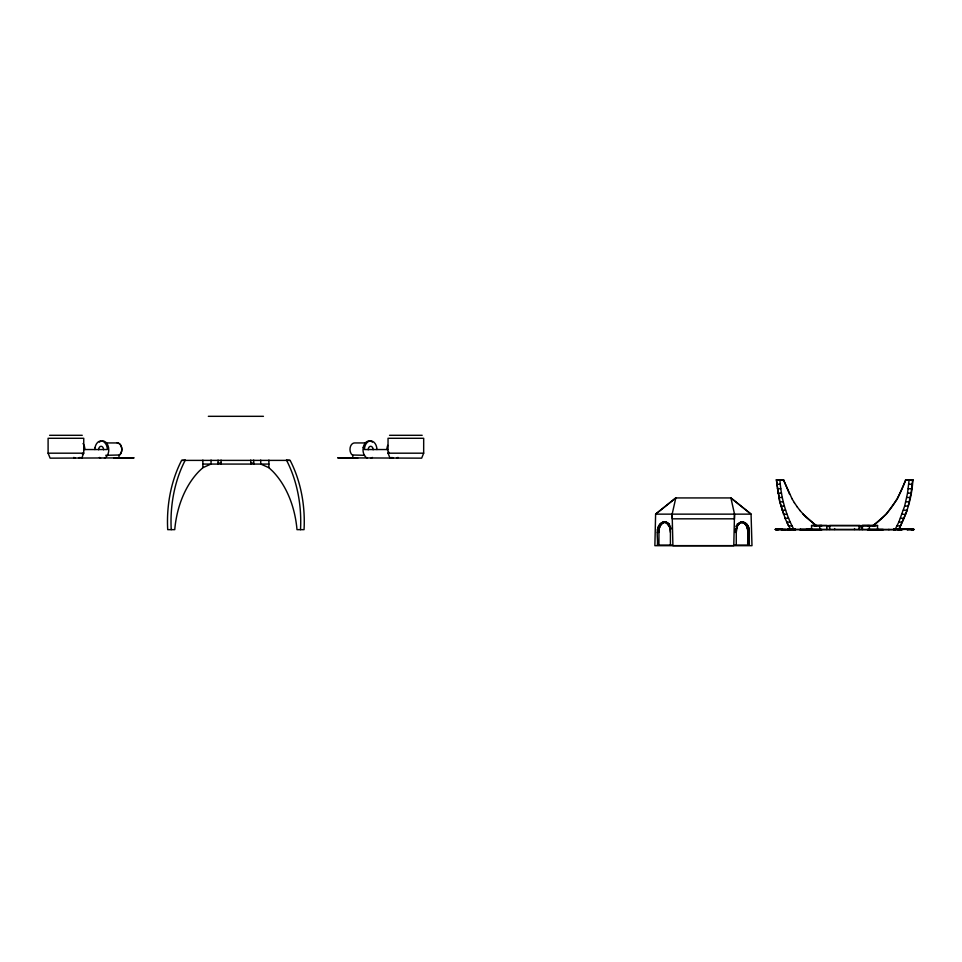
<?xml version="1.0" encoding="UTF-8"?>
<svg xmlns="http://www.w3.org/2000/svg" width="962" height="962" viewBox="0 0 962 962"><rect width="100%" height="100%" fill="white"/><g stroke="black" fill="none" stroke-linecap="round" stroke-linejoin="round"><path stroke-width="1.44" d="M670.418 545.093L670.418 531.313C670.598 527.224 668.001 521.897 663.287 522.186C653.968 525.228 658.417 538.227 657.359 545.093L671.873 545.093M658.946 545.093L658.934 531.313C658.766 527.248 661.303 521.909 665.993 522.186L669.853 527.501L670.406 532.347M736.158 526.815L740.692 522.186C745.382 521.909 747.919 527.248 747.751 531.313L747.751 545.093C747.089 538.684 751.154 522.426 740.175 522.27C745.694 520.719 749.687 526.346 749.326 531.313L749.326 545.093L734.812 545.093M859.391 525.529L859.391 529.509L859.379 525.517L829.713 525.517L829.725 529.509M668.133 522.991L666.51 522.27C661.159 521.428 658.429 527.897 658.946 532.347L657.359 532.347M739.032 522.715L739.008 523.833L737.529 523.833L736.279 532.347L734.824 532.347M734.523 514.129L733.778 545.682L672.907 545.682L672.161 514.141L675.805 497.931L730.892 497.931L751.069 514.129L751.983 545.682L654.869 545.682L655.615 514.129L675.805 497.931L655.615 514.141L751.069 514.141L730.892 497.931L734.523 514.129L734.403 518.819L672.282 518.831L672.161 514.141M745.033 523.833L745.069 522.715M895.093 529.172L893.686 529.473L895.249 529.172L898.809 522.113L904.653 506.06L907.551 493.133L909.126 479.773M904.653 506.06L908.188 506.06L911.086 493.145L912.661 479.773L905.615 479.773C899.446 497.679 888.876 514.754 872.991 525.541M897.486 498.605L905.831 480.002L912.878 480.002C911.94 497.27 906.793 514.49 898.628 529.485L867.387 529.641M94.865 449.543L95.07 447.486M363.215 447.486L363.011 449.771A8.85 6.265 -90 0 0 366.149 457.443L367.364 458.152M386.916 449.543L387.121 447.486A8.85 6.265 -90 0 1 387.746 445.346M669.155 523.833L664.489 522.186L661.122 522.991M736.267 545.093L736.267 531.313C736.086 527.224 738.684 521.897 743.398 522.186L743.53 522.715M747.775 530.507L749.35 530.507L747.402 528.162L748.977 528.162L746.608 526.034L747.005 524.266L745.454 524.266L745.55 522.991L744.011 522.991L743.915 522.27L740.524 522.715M663.287 522.186L661.615 522.715L661.652 523.833L660.088 523.833L660.401 525.468L657.912 527.501L659.487 527.501L657.407 529.797L658.982 529.797M907.13 510.425L898.809 529.653L867.255 529.509M81.734 458.152L83.73 453.186L83.754 438.287L48.1 438.287L48.1 453.186L50.12 458.152L134.091 457.852L114.081 458.152M390.043 458.152L388.035 453.186L388.035 438.287L423.689 438.287L423.665 453.186L421.669 458.152L337.698 457.852L357.72 458.152M82.359 454.196L82.816 453.186M896.849 499.651L886.387 514.081L873.111 525.649L875.408 525.649M735.521 529.028L736.82 527.501M210.955 464.069L202.862 467.688L199.026 471.296A84.896 60.029 -90 0 0 174.747 529.653L167.713 529.653A103.535 73.208 90 0 1 181.602 460.389L185.293 460.089M78.908 458.152L79.978 457.443L78.836 458.152M104.425 458.152L105.652 457.443A8.85 6.265 -90 0 0 108.778 449.771L108.562 447.486A8.85 6.265 90 0 0 102.513 440.921M105.736 455.303L119.528 455.002A6.457 4.569 -90 0 0 121.657 447.739A6.457 4.569 -90 0 0 117.244 442.941L105.459 442.941M371.176 458.152L372.402 457.443M396.765 458.152L398.064 457.443L396.717 458.152M782.238 529.16L775.336 529.473L811.687 529.641M775.336 529.473L778.126 529.16M913.611 529.377L911.11 529.689L913.611 529.677M893.686 529.172L913.9 529.365M893.686 529.473L903.414 529.353M793.951 529.184L795.346 529.473L775.54 529.677M895.285 529.665L893.89 529.665L894.792 529.677M911.748 529.473L906.998 529.689L913.708 529.172L898.628 529.184M785.232 518.458L779.725 501.827L776.358 479.773L783.405 479.773L791.954 498.605M776.827 482.996L776.574 480.002L783.621 480.002L789.586 494.215M905.831 480.002L912.878 480.002M776.731 484.271L780.254 484.259C781.865 499.903 786.182 515.379 793.794 529.184M777.26 488.732L780.783 488.72M777.933 493.145L781.457 493.145M778.751 497.522L782.286 497.51M779.725 501.827L783.26 501.827M780.843 506.072L784.367 506.06M782.106 510.221L785.629 510.221M783.501 514.297L787.036 514.285M788.563 518.253L785.04 518.265L788.696 526.046M790.235 522.113L786.712 522.125L790.608 529.365M795.346 529.172L787.048 529.449L811.543 529.509L811.543 525.529L821.873 525.529M813.972 525.661L816.257 525.649L806.144 517.364L799.843 510.389M867.387 525.661L877.548 525.529L877.548 529.509M788.503 525.865L792.039 525.865M821.957 529.641L799.879 529.545L821.873 529.509M208.345 416.318L263.444 416.318M49.603 435.305L82.251 435.305M389.55 435.305L422.186 435.305M366.33 442.941L354.545 442.941A6.457 4.569 -90 0 0 350.144 447.739A6.457 4.569 -90 0 0 352.272 455.002L364.562 455.303M83.61 449.543L107.347 449.543L107.155 447.486A8.85 6.265 90 0 0 101.106 440.921A8.85 6.265 90 0 0 95.058 447.486M387.662 449.543L364.43 449.543L364.622 447.486A8.85 6.265 -90 0 1 370.683 440.921A8.85 6.265 -90 0 1 376.731 447.486L376.924 449.543M48.1 453.186L83.73 453.186M388.035 453.186L423.689 453.186M218.073 463.071L221.056 463.071M250.733 463.071L253.703 463.071M202.862 464.069L268.891 464.069M662.77 522.27L666.51 522.27M740.043 522.991L737.108 524.266M668.097 524.266L669.576 524.266M658.826 525.468L660.401 525.468M814.309 525.577L874.927 525.613M669.263 526.034L670.73 526.034M735.954 526.034L737.421 526.034M746.608 526.034L748.171 526.034M826.731 526.515L829.725 526.527M670.069 528.162L671.512 528.162M775.336 529.172L785.822 529.485M898.628 529.485L908.152 529.353M790.608 529.665L781.264 529.665M799.867 529.545L800.865 529.545L799.915 529.593M883.272 529.545L805.915 529.533L883.32 529.605M888.311 529.533L889.309 529.545M898.809 529.353L907.972 529.184M734.86 529.797L736.315 529.797M734.788 530.507L736.243 530.507M734.812 531.313L736.267 531.313M747.751 531.313L749.326 531.313M905.615 479.773L912.661 479.773M776.358 479.773L783.405 479.773M776.574 480.002L783.621 480.002M908.753 484.259L912.289 484.259M908.236 488.72L911.76 488.72M907.551 493.133L911.086 493.145M906.733 497.51L910.268 497.51M905.759 501.815L909.294 501.827M903.39 510.221L906.925 510.221M901.995 514.285L905.531 514.285M900.468 518.253L904.003 518.253M898.809 522.113L902.344 522.125M877.548 525.529L862.373 525.529L862.361 529.497L862.373 525.529L869.383 525.517L869.395 529.497M811.543 525.529L821.957 525.661M897.005 525.853L900.54 525.865M895.249 529.172L898.785 529.184M899.254 529.389L902.188 529.689L897.786 529.689M913.9 529.665L906.769 529.148M913.708 529.473L910.894 529.16M775.54 529.377L778.342 529.689M794.143 529.665L795.55 529.677L787.277 529.389M795.346 529.473L794.444 529.16M260.786 464.069L268.891 467.688L272.715 471.296A84.896 60.029 90 0 1 296.993 529.653L304.04 529.653A103.535 73.208 90 0 0 290.139 460.389L286.448 460.089M99.387 457.443L100.613 458.152M816.125 525.541L802.849 513.924M669.853 527.501L671.163 529.028M796.993 506.613L800.023 510.557M794.287 502.621L797.173 506.794M791.75 498.412L794.48 502.801M783.705 514.49L779.942 502.044M779.617 500.601L776.947 484.487M388.78 452.068L388.913 453.186M84.872 449.543L84.668 447.486A8.85 6.265 -90 0 0 83.045 443.518M779.881 479.773L780.254 484.259M854.533 528.559L854.533 529.545M834.655 528.559L834.655 529.545M826.743 529.509L826.731 525.517L819.732 525.517L819.732 529.497M352.801 455.303L352.789 458.152M289.983 460.389L181.758 460.389M268.891 460.089L268.891 467.688M260.714 460.089L260.714 464.069M253.703 460.089L253.703 464.069M250.721 460.089L250.721 464.069M221.056 460.089L221.056 464.069M218.073 460.089L218.073 464.069M211.051 460.089L211.051 464.069M202.862 460.089L202.862 467.688M118.999 455.303L118.999 458.152M117.232 442.941A6.457 4.569 -90 0 1 121.645 447.739A6.457 4.569 -90 0 1 119.516 455.002M98.653 449.783A3.475 2.465 -90 0 1 101.106 446.296A3.475 2.465 -90 0 1 103.571 449.771M99.387 442.111A8.85 6.265 90 0 1 100.89 441.221M370.899 441.221A8.85 6.265 -90 0 1 372.402 442.111M363.227 447.486A8.85 6.265 -90 0 1 369.276 440.921M368.218 449.783A3.475 2.465 -90 0 1 370.671 446.296A3.475 2.465 -90 0 1 373.136 449.771M171.236 529.653A103.535 73.208 -90 0 1 185.137 460.389M286.604 460.389A103.535 73.208 90 0 1 300.505 529.653M862.373 526.527L859.391 526.527L862.361 526.515M75.072 458.152L73.701 457.443L75.024 458.152M392.953 458.152L391.823 457.443L392.881 458.152"/></g></svg>
